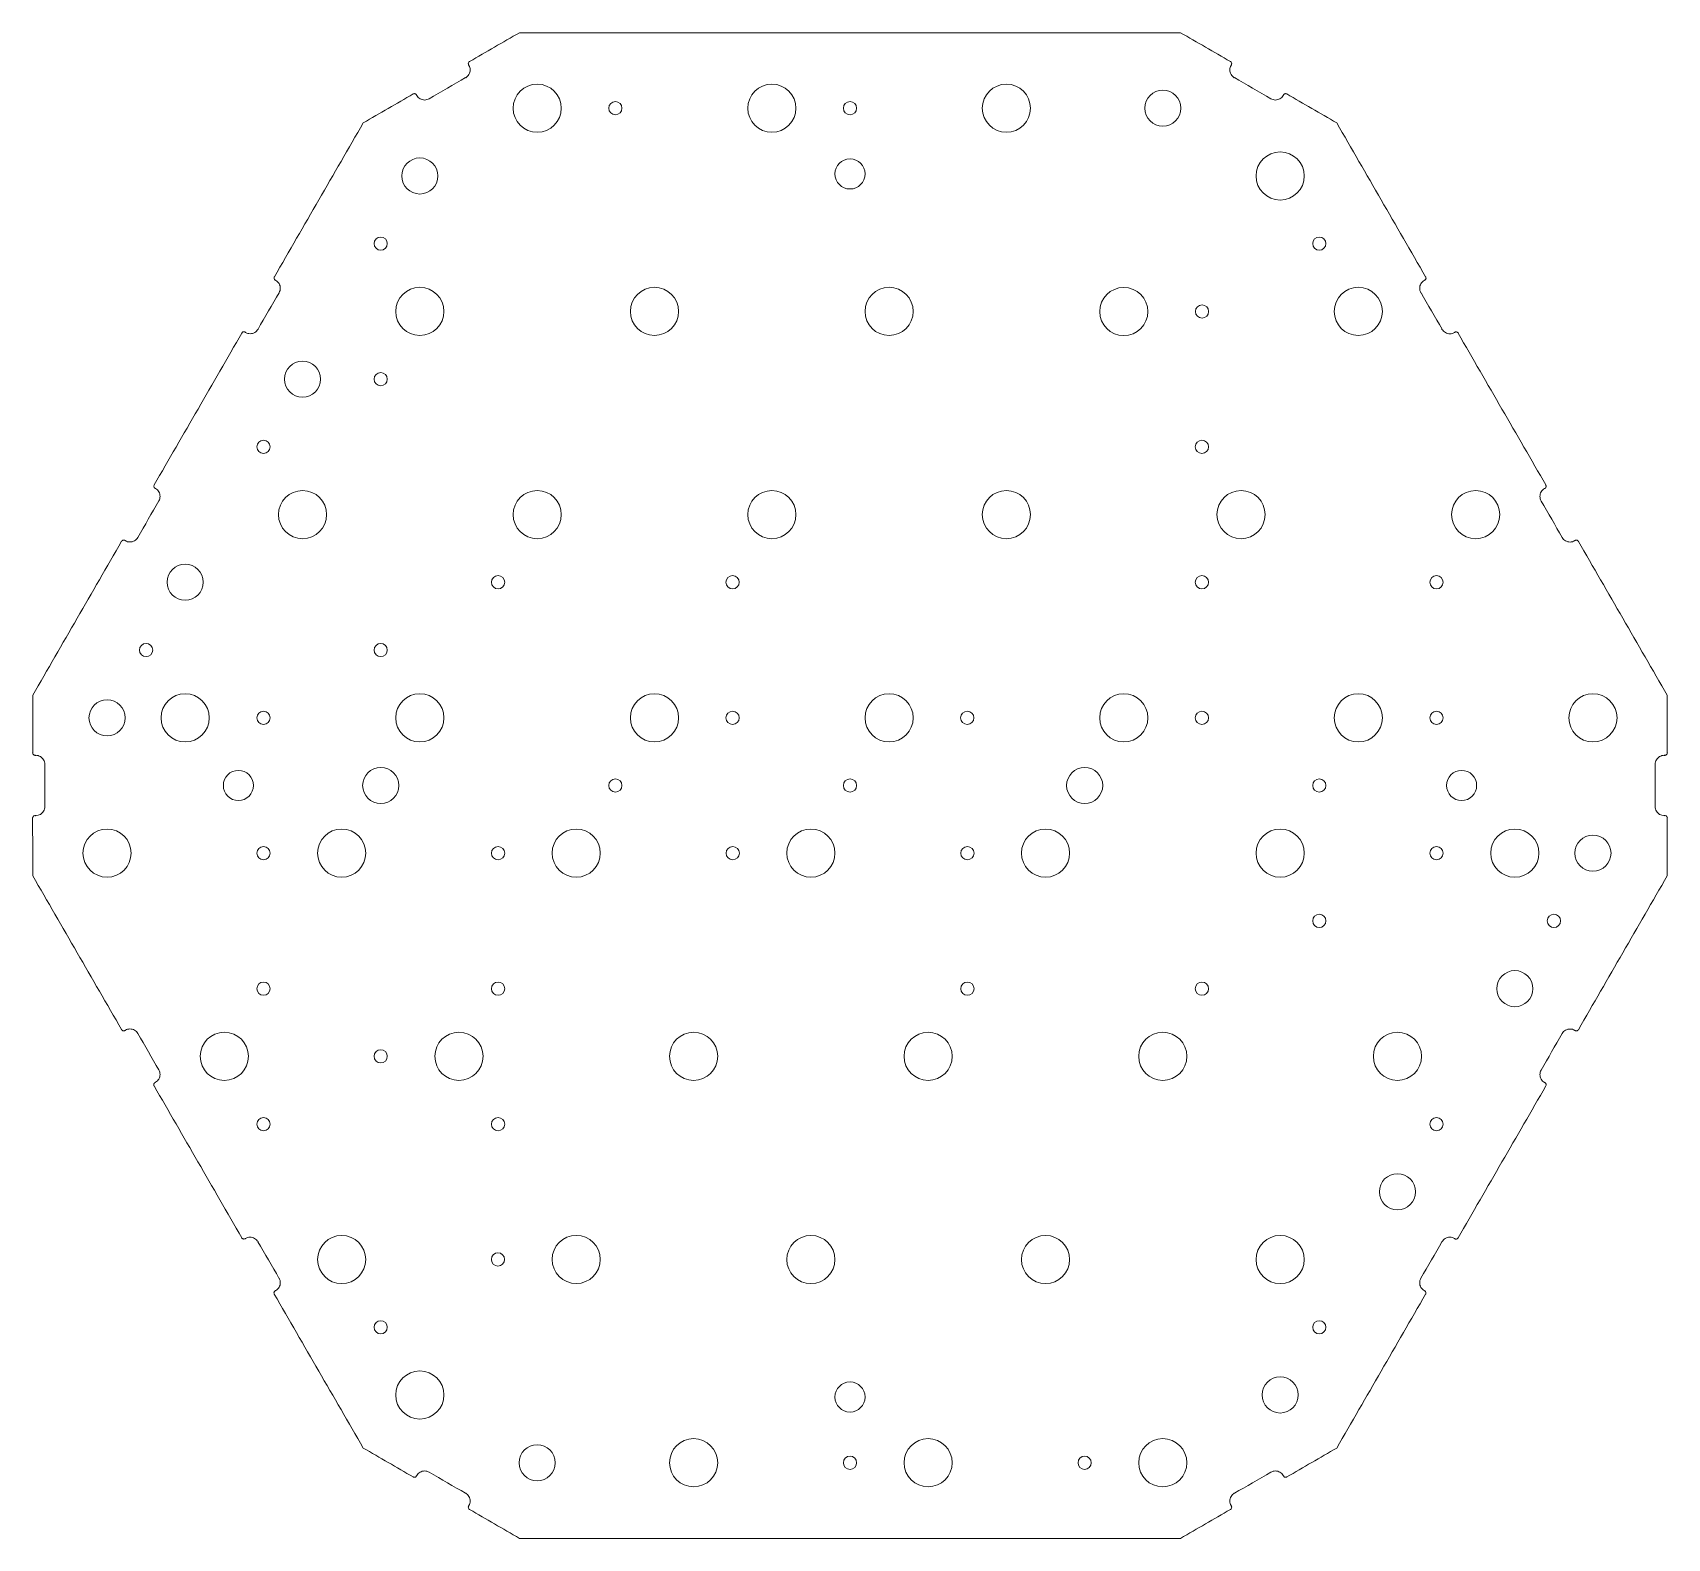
# Model space of a CAD drawing. Header units: millimetres. Extents: x -68 to 68, y -63 to 63.
import ezdxf

# ---------------------------------------------------------------- set-up
doc = ezdxf.new("R2010")
doc.units = ezdxf.units.MM

msp = doc.modelspace()

# ---------------------------------------------------------------- linework, layer by layer
at = {"color": 7, "linetype": 'Continuous', "lineweight": 15}
for centre, radius in [((-25.98, 56.26), 2), ((-6.49, 56.26), 2), ((12.99, 56.26), 2), ((25.98, 56.26), 1.5), ((-19.49, 56.26), 0.55), ((0, 56.26), 0.55), ((-35.73, 50.63), 1.5), ((0, 50.8), 1.25), ((35.73, 50.63), 2), ((-38.98, 45.01), 0.55), ((38.98, 45.01), 0.55), ((-35.73, 39.38), 2), ((-16.24, 39.38), 2), ((3.25, 39.38), 2), ((22.74, 39.37), 2), ((42.22, 39.38), 2), ((29.24, 39.37), 0.55), ((-45.47, 33.75), 1.5), ((-38.98, 33.75), 0.55), ((-48.72, 28.13), 0.55), ((29.23, 28.13), 0.55), ((-45.47, 22.5), 2), ((-25.98, 22.5), 2), ((-6.49, 22.5), 2), ((12.99, 22.5), 2), ((32.48, 22.5), 2), ((51.97, 22.5), 2), ((-55.22, 16.88), 1.5), ((-29.23, 16.88), 0.55), ((-9.75, 16.88), 0.55), ((29.23, 16.88), 0.55), ((48.72, 16.88), 0.55), ((-58.47, 11.25), 0.55), ((-38.98, 11.25), 0.55), ((-61.71, 5.62), 1.5), ((-55.22, 5.62), 2), ((-35.73, 5.62), 2), ((-16.24, 5.62), 2), ((3.25, 5.62), 2), ((22.74, 5.62), 2), ((42.22, 5.62), 2), ((61.71, 5.62), 2), ((-48.72, 5.62), 0.55), ((-9.75, 5.62), 0.55), ((9.74, 5.62), 0.55), ((29.23, 5.62), 0.55), ((48.72, 5.62), 0.55), ((-38.98, 0), 1.5), ((19.49, 0), 1.5), ((-50.8, 0), 1.25), ((-19.49, 0), 0.55), ((0, 0), 0.55), ((38.98, 0), 0.55), ((50.8, 0), 1.25), ((-61.71, -5.62), 2), ((-42.22, -5.62), 2), ((-22.74, -5.62), 2), ((-3.25, -5.62), 2), ((16.24, -5.62), 2), ((35.73, -5.62), 2), ((55.22, -5.62), 2), ((-48.72, -5.62), 0.55), ((-29.23, -5.62), 0.55), ((-9.74, -5.62), 0.55), ((9.75, -5.62), 0.55), ((48.72, -5.62), 0.55), ((61.71, -5.62), 1.5), ((38.98, -11.25), 0.55), ((58.47, -11.25), 0.55), ((55.22, -16.88), 1.5), ((-48.72, -16.88), 0.55), ((-29.23, -16.88), 0.55), ((9.75, -16.88), 0.55), ((29.23, -16.88), 0.55), ((-51.97, -22.5), 2), ((-32.48, -22.5), 2), ((-12.99, -22.5), 2), ((6.49, -22.5), 2), ((25.98, -22.5), 2), ((45.47, -22.5), 2), ((-38.98, -22.5), 0.55), ((-48.72, -28.13), 0.55), ((-29.23, -28.13), 0.55), ((48.72, -28.13), 0.55), ((45.47, -33.75), 1.5), ((-42.22, -39.38), 2), ((-22.74, -39.37), 2), ((-3.25, -39.38), 2), ((16.24, -39.38), 2), ((35.73, -39.38), 2), ((-29.24, -39.37), 0.55), ((-38.98, -45.01), 0.55), ((38.98, -45.01), 0.55), ((-35.73, -50.63), 2), ((0, -50.8), 1.25), ((35.73, -50.63), 1.5), ((-12.99, -56.26), 2), ((6.49, -56.26), 2), ((25.98, -56.26), 2), ((-25.98, -56.26), 1.5), ((0, -56.26), 0.55), ((19.49, -56.26), 0.55)]:
    msp.add_circle(centre, radius, dxfattribs=at)
for points in [[(-27.45, 62.53), (-28.84, 61.73), (-30.22, 60.94), (-31.6, 60.14)], [(27.45, 62.53), (9.15, 62.53), (-9.15, 62.53), (-27.45, 62.53)], [(31.6, 60.14), (30.22, 60.94), (28.83, 61.73), (27.45, 62.53)], [(-31.69, 60.04), (-31.7, 60.02), (-31.7, 59.99), (-31.71, 59.96)], [(-31.71, 59.96), (-31.7, 59.94), (-31.7, 59.91), (-31.69, 59.89)], [(-31.65, 60.11), (-31.66, 60.09), (-31.68, 60.06), (-31.69, 60.04)], [(-31.69, 59.89), (-31.69, 59.88), (-31.68, 59.87), (-31.68, 59.86)], [(-31.68, 59.86), (-31.67, 59.85), (-31.66, 59.84), (-31.65, 59.82)], [(-31.6, 60.14), (-31.62, 60.13), (-31.63, 60.12), (-31.65, 60.11)], [(-31.65, 59.82), (-31.65, 59.82), (-31.65, 59.82), (-31.65, 59.82)], [(-31.65, 59.82), (-31.62, 59.76), (-31.6, 59.7), (-31.57, 59.64)], [(31.57, 59.64), (31.6, 59.7), (31.62, 59.76), (31.65, 59.82)], [(31.65, 60.11), (31.63, 60.12), (31.62, 60.13), (31.6, 60.14)], [(31.69, 60.04), (31.68, 60.06), (31.66, 60.09), (31.65, 60.11)], [(31.65, 59.82), (31.66, 59.84), (31.67, 59.85), (31.68, 59.86)], [(31.68, 59.86), (31.68, 59.87), (31.69, 59.88), (31.69, 59.88)], [(31.71, 59.96), (31.7, 59.99), (31.7, 60.02), (31.69, 60.04)], [(31.69, 59.88), (31.7, 59.91), (31.7, 59.94), (31.71, 59.96)], [(-31.93, 58.8), (-32.94, 58.21), (-33.95, 57.63), (-34.96, 57.05)], [(-31.92, 58.79), (-31.92, 58.79), (-31.92, 58.79), (-31.93, 58.8)], [(-31.77, 58.91), (-31.82, 58.87), (-31.87, 58.83), (-31.92, 58.79)], [(-31.65, 59.07), (-31.69, 59.02), (-31.73, 58.96), (-31.77, 58.91)], [(-31.57, 59.25), (-31.6, 59.19), (-31.62, 59.13), (-31.65, 59.07)], [(-31.57, 59.64), (-31.56, 59.58), (-31.55, 59.51), (-31.54, 59.45)], [(-31.54, 59.45), (-31.55, 59.38), (-31.56, 59.32), (-31.57, 59.25)], [(31.54, 59.45), (31.55, 59.51), (31.56, 59.58), (31.57, 59.64)], [(31.57, 59.25), (31.56, 59.32), (31.55, 59.38), (31.54, 59.45)], [(31.65, 59.07), (31.62, 59.13), (31.6, 59.19), (31.57, 59.25)], [(31.77, 58.91), (31.73, 58.96), (31.69, 59.02), (31.65, 59.07)], [(31.92, 58.79), (31.87, 58.83), (31.82, 58.87), (31.77, 58.91)], [(31.93, 58.8), (31.92, 58.79), (31.92, 58.79), (31.92, 58.79)], [(34.96, 57.05), (33.95, 57.63), (32.94, 58.21), (31.93, 58.8)], [(-36.28, 57.44), (-37.66, 56.64), (-39.05, 55.84), (-40.43, 55.04)], [(-36.26, 57.45), (-36.26, 57.45), (-36.27, 57.44), (-36.28, 57.44)], [(-36.18, 57.47), (-36.2, 57.46), (-36.23, 57.46), (-36.26, 57.45)], [(-36.1, 57.45), (-36.13, 57.46), (-36.15, 57.46), (-36.18, 57.47)], [(-36.03, 57.41), (-36.06, 57.42), (-36.08, 57.44), (-36.1, 57.45)], [(-36.01, 57.36), (-36.02, 57.38), (-36.02, 57.39), (-36.03, 57.41)], [(-35.98, 57.32), (-35.99, 57.34), (-36, 57.35), (-36.01, 57.36)], [(-35.87, 57.16), (-35.91, 57.21), (-35.95, 57.27), (-35.99, 57.32)], [(-35.99, 57.32), (-35.98, 57.32), (-35.98, 57.32), (-35.98, 57.32)], [(-35.71, 57.04), (-35.76, 57.08), (-35.81, 57.12), (-35.87, 57.16)], [(-35.53, 56.97), (-35.59, 56.99), (-35.65, 57.02), (-35.71, 57.04)], [(-34.95, 57.04), (-35.01, 57.02), (-35.08, 56.99), (-35.14, 56.97)], [(-34.96, 57.05), (-34.96, 57.04), (-34.95, 57.04), (-34.95, 57.04)], [(34.95, 57.04), (34.95, 57.04), (34.96, 57.04), (34.96, 57.05)], [(35.14, 56.97), (35.08, 56.99), (35.01, 57.02), (34.95, 57.04)], [(35.71, 57.04), (35.65, 57.02), (35.59, 56.99), (35.53, 56.97)], [(35.87, 57.16), (35.81, 57.12), (35.76, 57.08), (35.71, 57.04)], [(35.99, 57.32), (35.95, 57.27), (35.91, 57.21), (35.87, 57.16)], [(36.01, 57.36), (36, 57.35), (35.99, 57.34), (35.98, 57.32)], [(35.98, 57.32), (35.98, 57.32), (35.98, 57.32), (35.99, 57.32)], [(36.03, 57.41), (36.02, 57.39), (36.01, 57.38), (36, 57.36)], [(36.1, 57.45), (36.08, 57.44), (36.06, 57.42), (36.03, 57.41)], [(36.18, 57.47), (36.15, 57.46), (36.13, 57.46), (36.1, 57.45)], [(36.26, 57.45), (36.23, 57.46), (36.2, 57.46), (36.18, 57.47)], [(36.28, 57.44), (36.27, 57.44), (36.26, 57.45), (36.26, 57.45)], [(40.43, 55.04), (39.05, 55.84), (37.66, 56.64), (36.28, 57.44)], [(-35.33, 56.94), (-35.4, 56.95), (-35.46, 56.96), (-35.53, 56.97)], [(-35.14, 56.97), (-35.2, 56.96), (-35.27, 56.95), (-35.33, 56.94)], [(35.33, 56.94), (35.27, 56.95), (35.2, 56.96), (35.14, 56.97)], [(35.53, 56.97), (35.46, 56.96), (35.4, 56.95), (35.33, 56.94)], [(-40.43, 55.04), (-42.89, 50.78), (-45.35, 46.52), (-47.81, 42.25)], [(47.81, 42.25), (45.35, 46.51), (42.89, 50.78), (40.43, 55.04)], [(-47.83, 42.23), (-47.83, 42.21), (-47.84, 42.18), (-47.84, 42.15)], [(-47.84, 42.15), (-47.84, 42.13), (-47.83, 42.1), (-47.83, 42.08)], [(-47.81, 42.25), (-47.82, 42.25), (-47.82, 42.24), (-47.83, 42.23)], [(47.83, 42.23), (47.82, 42.23), (47.82, 42.24), (47.81, 42.25)], [(47.85, 42.15), (47.84, 42.18), (47.83, 42.2), (47.83, 42.23)], [(47.83, 42.07), (47.83, 42.1), (47.84, 42.12), (47.85, 42.15)], [(-47.42, 40.93), (-48.01, 39.92), (-48.59, 38.91), (-49.17, 37.9)], [(-47.83, 42.08), (-47.81, 42.05), (-47.8, 42.03), (-47.78, 42.01)], [(-47.78, 42.01), (-47.77, 42), (-47.75, 41.99), (-47.74, 41.98)], [(-47.74, 41.98), (-47.73, 41.97), (-47.71, 41.96), (-47.7, 41.96)], [(-47.7, 41.96), (-47.7, 41.96), (-47.7, 41.96), (-47.69, 41.96)], [(-47.69, 41.96), (-47.64, 41.92), (-47.59, 41.88), (-47.54, 41.84)], [(-47.54, 41.84), (-47.5, 41.79), (-47.46, 41.74), (-47.42, 41.69)], [(-47.42, 41.69), (-47.39, 41.62), (-47.37, 41.56), (-47.34, 41.5)], [(-47.34, 41.11), (-47.37, 41.05), (-47.39, 40.99), (-47.42, 40.93)], [(-47.42, 40.93), (-47.42, 40.93), (-47.42, 40.93), (-47.42, 40.93)], [(-47.34, 41.5), (-47.33, 41.44), (-47.32, 41.37), (-47.32, 41.31)], [(-47.32, 41.31), (-47.32, 41.24), (-47.33, 41.18), (-47.34, 41.11)], [(47.32, 41.3), (47.33, 41.37), (47.34, 41.43), (47.34, 41.5)], [(47.34, 41.11), (47.34, 41.17), (47.33, 41.24), (47.32, 41.3)], [(47.34, 41.5), (47.37, 41.56), (47.39, 41.62), (47.42, 41.68)], [(47.42, 40.92), (47.39, 40.99), (47.37, 41.05), (47.34, 41.11)], [(47.42, 41.68), (47.46, 41.73), (47.5, 41.79), (47.54, 41.84)], [(47.43, 40.93), (47.42, 40.93), (47.42, 40.93), (47.42, 40.92)], [(49.18, 37.9), (48.59, 38.91), (48.01, 39.92), (47.43, 40.93)], [(47.54, 41.84), (47.59, 41.88), (47.64, 41.92), (47.7, 41.96)], [(47.7, 41.95), (47.71, 41.96), (47.73, 41.97), (47.74, 41.98)], [(47.7, 41.96), (47.7, 41.96), (47.7, 41.95), (47.7, 41.95)], [(47.74, 41.98), (47.76, 41.99), (47.77, 42), (47.79, 42)], [(47.79, 42), (47.8, 42.03), (47.81, 42.05), (47.83, 42.07)], [(-50.51, 37.58), (-52.94, 33.37), (-55.37, 29.17), (-57.8, 24.96)], [(-50.48, 37.62), (-50.49, 37.61), (-50.5, 37.59), (-50.51, 37.58)], [(-50.42, 37.67), (-50.44, 37.65), (-50.46, 37.64), (-50.48, 37.62)], [(-50.34, 37.68), (-50.37, 37.68), (-50.39, 37.67), (-50.42, 37.67)], [(-50.26, 37.67), (-50.29, 37.67), (-50.31, 37.68), (-50.34, 37.68)], [(-50.24, 37.65), (-50.25, 37.66), (-50.25, 37.66), (-50.26, 37.67)], [(-50.2, 37.63), (-50.21, 37.63), (-50.23, 37.64), (-50.24, 37.65)], [(-50.2, 37.62), (-50.2, 37.62), (-50.2, 37.62), (-50.2, 37.63)], [(-50.02, 37.55), (-50.08, 37.57), (-50.14, 37.6), (-50.2, 37.62)], [(-49.82, 37.52), (-49.89, 37.53), (-49.95, 37.54), (-50.02, 37.55)], [(-49.63, 37.55), (-49.69, 37.54), (-49.76, 37.53), (-49.82, 37.52)], [(-49.44, 37.62), (-49.51, 37.6), (-49.57, 37.57), (-49.63, 37.55)], [(-49.29, 37.74), (-49.34, 37.7), (-49.39, 37.66), (-49.44, 37.62)], [(-49.17, 37.9), (-49.21, 37.85), (-49.25, 37.79), (-49.29, 37.74)], [(-49.17, 37.9), (-49.17, 37.9), (-49.17, 37.9), (-49.17, 37.9)], [(49.17, 37.89), (49.17, 37.89), (49.17, 37.9), (49.18, 37.9)], [(49.29, 37.74), (49.25, 37.79), (49.21, 37.84), (49.17, 37.89)], [(49.45, 37.62), (49.39, 37.66), (49.34, 37.7), (49.29, 37.74)], [(49.63, 37.54), (49.57, 37.57), (49.51, 37.59), (49.45, 37.62)], [(49.83, 37.51), (49.76, 37.52), (49.69, 37.53), (49.63, 37.54)], [(50.02, 37.54), (49.96, 37.53), (49.89, 37.52), (49.83, 37.51)], [(50.2, 37.62), (50.14, 37.59), (50.08, 37.57), (50.02, 37.54)], [(50.24, 37.65), (50.23, 37.64), (50.21, 37.63), (50.2, 37.62)], [(50.2, 37.62), (50.2, 37.62), (50.2, 37.62), (50.2, 37.62)], [(50.26, 37.66), (50.26, 37.66), (50.25, 37.65), (50.24, 37.65)], [(50.34, 37.68), (50.32, 37.67), (50.29, 37.67), (50.26, 37.66)], [(50.42, 37.66), (50.39, 37.67), (50.37, 37.67), (50.34, 37.68)], [(50.49, 37.62), (50.46, 37.63), (50.44, 37.65), (50.42, 37.66)], [(50.51, 37.57), (50.51, 37.59), (50.5, 37.6), (50.49, 37.62)], [(57.8, 24.96), (55.37, 29.16), (52.94, 33.37), (50.51, 37.57)], [(-57.81, 24.94), (-57.82, 24.91), (-57.82, 24.89), (-57.83, 24.86)], [(-57.83, 24.86), (-57.82, 24.84), (-57.82, 24.81), (-57.81, 24.78)], [(-57.8, 24.96), (-57.8, 24.95), (-57.81, 24.95), (-57.81, 24.94)], [(-57.81, 24.78), (-57.8, 24.76), (-57.78, 24.74), (-57.77, 24.72)], [(-57.77, 24.72), (-57.75, 24.71), (-57.74, 24.7), (-57.72, 24.69)], [(-57.72, 24.69), (-57.71, 24.68), (-57.7, 24.67), (-57.68, 24.66)], [(-57.68, 24.66), (-57.68, 24.67), (-57.68, 24.67), (-57.68, 24.67)], [(-57.68, 24.67), (-57.63, 24.63), (-57.57, 24.59), (-57.52, 24.55)], [(-57.52, 24.55), (-57.48, 24.5), (-57.44, 24.44), (-57.4, 24.39)], [(57.4, 24.39), (57.44, 24.44), (57.48, 24.49), (57.52, 24.54)], [(57.52, 24.54), (57.58, 24.58), (57.63, 24.62), (57.68, 24.66)], [(57.68, 24.66), (57.7, 24.67), (57.71, 24.67), (57.73, 24.68)], [(57.68, 24.66), (57.68, 24.66), (57.68, 24.66), (57.68, 24.66)], [(57.73, 24.68), (57.74, 24.69), (57.75, 24.7), (57.77, 24.71)], [(57.77, 24.71), (57.78, 24.73), (57.8, 24.76), (57.81, 24.78)], [(57.81, 24.93), (57.81, 24.94), (57.8, 24.95), (57.8, 24.96)], [(57.83, 24.86), (57.82, 24.88), (57.82, 24.91), (57.81, 24.93)], [(57.81, 24.78), (57.82, 24.8), (57.82, 24.83), (57.83, 24.86)], [(-57.41, 23.64), (-57.99, 22.63), (-58.57, 21.62), (-59.16, 20.61)], [(-57.4, 23.64), (-57.4, 23.64), (-57.41, 23.64), (-57.41, 23.64)], [(-57.4, 24.39), (-57.38, 24.33), (-57.35, 24.27), (-57.33, 24.21)], [(-57.33, 23.82), (-57.35, 23.76), (-57.38, 23.7), (-57.4, 23.64)], [(-57.33, 24.21), (-57.32, 24.14), (-57.31, 24.08), (-57.3, 24.01)], [(-57.3, 24.01), (-57.31, 23.95), (-57.32, 23.88), (-57.33, 23.82)], [(57.3, 24.01), (57.31, 24.07), (57.32, 24.14), (57.33, 24.21)], [(57.33, 23.81), (57.32, 23.88), (57.31, 23.94), (57.3, 24.01)], [(57.33, 24.21), (57.35, 24.27), (57.38, 24.33), (57.4, 24.39)], [(57.4, 23.63), (57.38, 23.69), (57.35, 23.75), (57.33, 23.81)], [(57.41, 23.63), (57.41, 23.63), (57.41, 23.63), (57.4, 23.63)], [(59.16, 20.6), (58.58, 21.61), (57.99, 22.62), (57.41, 23.63)], [(-60.4, 20.37), (-60.42, 20.36), (-60.45, 20.34), (-60.47, 20.33)], [(-60.32, 20.39), (-60.35, 20.38), (-60.38, 20.38), (-60.4, 20.37)], [(-60.25, 20.37), (-60.27, 20.38), (-60.3, 20.38), (-60.32, 20.39)], [(-60.22, 20.36), (-60.23, 20.36), (-60.24, 20.37), (-60.25, 20.37)], [(-59.27, 20.45), (-59.32, 20.41), (-59.38, 20.37), (-59.43, 20.33)], [(-59.15, 20.6), (-59.19, 20.55), (-59.23, 20.5), (-59.27, 20.45)], [(-59.16, 20.61), (-59.16, 20.61), (-59.15, 20.61), (-59.15, 20.6)], [(59.27, 20.44), (59.23, 20.5), (59.19, 20.55), (59.15, 20.6)], [(59.15, 20.6), (59.16, 20.6), (59.16, 20.6), (59.16, 20.6)], [(59.43, 20.32), (59.38, 20.36), (59.33, 20.4), (59.27, 20.44)], [(60.25, 20.37), (60.24, 20.36), (60.23, 20.36), (60.23, 20.35)], [(60.33, 20.38), (60.3, 20.38), (60.27, 20.37), (60.25, 20.37)], [(60.4, 20.37), (60.38, 20.37), (60.35, 20.38), (60.33, 20.38)], [(60.47, 20.32), (60.45, 20.34), (60.43, 20.35), (60.4, 20.37)], [(-60.5, 20.29), (-62.96, 16.02), (-65.42, 11.76), (-67.88, 7.49)], [(-60.47, 20.33), (-60.48, 20.31), (-60.49, 20.3), (-60.5, 20.29)], [(-60.18, 20.33), (-60.2, 20.34), (-60.21, 20.35), (-60.22, 20.36)], [(-60, 20.25), (-60.06, 20.28), (-60.12, 20.3), (-60.18, 20.33)], [(-60.18, 20.33), (-60.18, 20.33), (-60.18, 20.33), (-60.18, 20.33)], [(-59.81, 20.23), (-59.87, 20.24), (-59.94, 20.24), (-60, 20.25)], [(-59.61, 20.25), (-59.68, 20.24), (-59.74, 20.24), (-59.81, 20.23)], [(-59.43, 20.33), (-59.49, 20.3), (-59.55, 20.28), (-59.61, 20.25)], [(59.61, 20.25), (59.55, 20.27), (59.49, 20.3), (59.43, 20.32)], [(59.81, 20.22), (59.74, 20.23), (59.68, 20.24), (59.61, 20.25)], [(60, 20.25), (59.94, 20.24), (59.87, 20.23), (59.81, 20.22)], [(60.19, 20.32), (60.13, 20.3), (60.07, 20.27), (60, 20.25)], [(60.23, 20.35), (60.21, 20.34), (60.2, 20.34), (60.18, 20.33)], [(60.18, 20.33), (60.19, 20.33), (60.19, 20.33), (60.19, 20.32)], [(60.5, 20.28), (60.49, 20.29), (60.48, 20.31), (60.47, 20.32)], [(67.88, 7.49), (65.42, 11.75), (62.96, 16.02), (60.5, 20.28)], [(-67.88, 7.49), (-67.88, 5.89), (-67.88, 4.3), (-67.88, 2.7)], [(67.88, 2.7), (67.88, 4.3), (67.88, 5.89), (67.88, 7.49)], [(-67.88, 2.7), (-67.88, 2.7), (-67.88, 2.7), (-67.89, 2.7)], [(-67.89, 2.7), (-67.88, 2.67), (-67.88, 2.65), (-67.87, 2.62)], [(-67.87, 2.62), (-67.86, 2.6), (-67.84, 2.58), (-67.83, 2.56)], [(-67.83, 2.56), (-67.8, 2.54), (-67.78, 2.53), (-67.76, 2.51)], [(-67.76, 2.51), (-67.73, 2.51), (-67.71, 2.5), (-67.68, 2.5)], [(-67.68, 2.5), (-67.67, 2.5), (-67.65, 2.5), (-67.63, 2.5)], [(-67.63, 2.5), (-67.63, 2.5), (-67.63, 2.5), (-67.63, 2.51)], [(-67.63, 2.51), (-67.57, 2.5), (-67.5, 2.49), (-67.44, 2.48)], [(-67.44, 2.48), (-67.38, 2.46), (-67.31, 2.43), (-67.25, 2.41)], [(-67.25, 2.41), (-67.2, 2.37), (-67.15, 2.32), (-67.1, 2.28)], [(-67.1, 2.28), (-67.06, 2.23), (-67.02, 2.18), (-66.98, 2.13)], [(-66.98, 2.13), (-66.95, 2.07), (-66.93, 2.01), (-66.9, 1.95)], [(-66.9, 1.95), (-66.89, 1.88), (-66.88, 1.82), (-66.88, 1.75)], [(-66.88, 1.75), (-66.88, 0.58), (-66.88, -0.58), (-66.88, -1.75)], [(66.88, 1.75), (66.88, 1.82), (66.89, 1.88), (66.9, 1.95)], [(66.88, -1.75), (66.88, -0.58), (66.88, 0.58), (66.88, 1.75)], [(66.88, 1.75), (66.88, 1.75), (66.88, 1.75), (66.88, 1.75)], [(66.9, 1.95), (66.93, 2.01), (66.95, 2.07), (66.98, 2.13)], [(66.98, 2.13), (67.02, 2.18), (67.06, 2.23), (67.1, 2.28)], [(67.1, 2.28), (67.15, 2.32), (67.2, 2.37), (67.25, 2.41)], [(67.25, 2.41), (67.31, 2.43), (67.38, 2.46), (67.44, 2.48)], [(67.44, 2.48), (67.5, 2.49), (67.57, 2.5), (67.63, 2.51)], [(67.63, 2.51), (67.65, 2.5), (67.67, 2.5), (67.68, 2.5)], [(67.68, 2.5), (67.71, 2.5), (67.73, 2.51), (67.76, 2.51)], [(67.68, 2.5), (67.68, 2.5), (67.68, 2.5), (67.68, 2.5)], [(67.76, 2.51), (67.78, 2.53), (67.8, 2.54), (67.83, 2.56)], [(67.83, 2.56), (67.84, 2.58), (67.86, 2.6), (67.87, 2.62)], [(67.87, 2.62), (67.88, 2.65), (67.88, 2.67), (67.89, 2.7)], [(67.89, 2.7), (67.88, 2.7), (67.88, 2.7), (67.88, 2.7)], [(-67.87, -2.62), (-67.88, -2.65), (-67.88, -2.67), (-67.89, -2.7)], [(-67.89, -2.7), (-67.89, -4.3), (-67.88, -5.9), (-67.88, -7.5)], [(-67.83, -2.56), (-67.84, -2.58), (-67.86, -2.6), (-67.87, -2.62)], [(-67.76, -2.51), (-67.78, -2.53), (-67.8, -2.54), (-67.83, -2.56)], [(-67.68, -2.5), (-67.71, -2.5), (-67.73, -2.51), (-67.76, -2.51)], [(-67.63, -2.51), (-67.65, -2.5), (-67.67, -2.5), (-67.68, -2.5)], [(-67.68, -2.5), (-67.68, -2.5), (-67.68, -2.5), (-67.68, -2.5)], [(-67.44, -2.48), (-67.5, -2.49), (-67.57, -2.5), (-67.63, -2.51)], [(-67.25, -2.41), (-67.31, -2.43), (-67.38, -2.46), (-67.44, -2.48)], [(-67.1, -2.28), (-67.15, -2.32), (-67.2, -2.37), (-67.25, -2.41)], [(-66.98, -2.13), (-67.02, -2.18), (-67.06, -2.23), (-67.1, -2.28)], [(-66.9, -1.95), (-66.93, -2.01), (-66.95, -2.07), (-66.98, -2.13)], [(-66.88, -1.75), (-66.88, -1.82), (-66.89, -1.88), (-66.9, -1.95)], [(-66.88, -1.75), (-66.88, -1.75), (-66.88, -1.75), (-66.88, -1.75)], [(66.9, -1.95), (66.89, -1.88), (66.88, -1.82), (66.88, -1.75)], [(66.88, -1.75), (66.88, -1.75), (66.88, -1.75), (66.88, -1.75)], [(66.98, -2.13), (66.95, -2.07), (66.93, -2.01), (66.9, -1.95)], [(67.1, -2.28), (67.06, -2.23), (67.02, -2.18), (66.98, -2.13)], [(67.25, -2.41), (67.2, -2.37), (67.15, -2.32), (67.1, -2.28)], [(67.44, -2.48), (67.38, -2.46), (67.31, -2.43), (67.25, -2.41)], [(67.63, -2.51), (67.57, -2.5), (67.5, -2.49), (67.44, -2.48)], [(67.68, -2.5), (67.67, -2.5), (67.65, -2.5), (67.63, -2.5)], [(67.63, -2.5), (67.63, -2.5), (67.63, -2.5), (67.63, -2.51)], [(67.76, -2.51), (67.73, -2.51), (67.71, -2.5), (67.68, -2.5)], [(67.83, -2.56), (67.8, -2.54), (67.78, -2.53), (67.76, -2.51)], [(67.87, -2.62), (67.86, -2.6), (67.84, -2.58), (67.83, -2.56)], [(67.89, -2.7), (67.88, -2.67), (67.88, -2.65), (67.87, -2.62)], [(67.88, -7.5), (67.88, -5.9), (67.88, -4.3), (67.88, -2.7)], [(67.88, -2.7), (67.88, -2.7), (67.88, -2.7), (67.89, -2.7)], [(-67.88, -7.5), (-65.42, -11.76), (-62.96, -16.02), (-60.5, -20.28)], [(60.5, -20.29), (62.96, -16.02), (65.42, -11.76), (67.88, -7.5)], [(-60.5, -20.28), (-60.49, -20.3), (-60.48, -20.31), (-60.47, -20.33)], [(-60.47, -20.33), (-60.45, -20.34), (-60.43, -20.36), (-60.41, -20.37)], [(-60.25, -20.37), (-60.24, -20.37), (-60.24, -20.36), (-60.23, -20.36)], [(-60.23, -20.35), (-60.21, -20.35), (-60.2, -20.34), (-60.18, -20.33)], [(-60.19, -20.32), (-60.13, -20.3), (-60.07, -20.27), (-60, -20.25)], [(-60.18, -20.33), (-60.19, -20.33), (-60.19, -20.33), (-60.19, -20.32)], [(-60, -20.25), (-59.94, -20.24), (-59.87, -20.23), (-59.81, -20.22)], [(-59.81, -20.22), (-59.74, -20.23), (-59.68, -20.24), (-59.61, -20.25)], [(-59.61, -20.25), (-59.55, -20.27), (-59.49, -20.3), (-59.43, -20.32)], [(-59.43, -20.32), (-59.38, -20.36), (-59.33, -20.4), (-59.27, -20.44)], [(59.27, -20.45), (59.32, -20.41), (59.38, -20.37), (59.43, -20.33)], [(59.43, -20.33), (59.49, -20.3), (59.55, -20.28), (59.61, -20.25)], [(59.61, -20.25), (59.68, -20.24), (59.74, -20.24), (59.81, -20.23)], [(59.81, -20.23), (59.87, -20.24), (59.94, -20.24), (60, -20.25)], [(60, -20.25), (60.06, -20.28), (60.12, -20.3), (60.18, -20.33)], [(60.18, -20.33), (60.2, -20.34), (60.21, -20.35), (60.22, -20.36)], [(60.22, -20.36), (60.23, -20.36), (60.24, -20.37), (60.25, -20.37)], [(60.4, -20.37), (60.42, -20.36), (60.45, -20.34), (60.47, -20.33)], [(60.47, -20.33), (60.48, -20.31), (60.49, -20.3), (60.5, -20.29)], [(-60.41, -20.37), (-60.38, -20.38), (-60.35, -20.38), (-60.33, -20.39)], [(-60.33, -20.39), (-60.3, -20.38), (-60.28, -20.38), (-60.25, -20.37)], [(-59.27, -20.44), (-59.23, -20.5), (-59.19, -20.55), (-59.15, -20.6)], [(-59.15, -20.6), (-58.57, -21.61), (-57.99, -22.62), (-57.41, -23.63)], [(57.4, -23.64), (57.99, -22.63), (58.57, -21.62), (59.16, -20.61)], [(59.15, -20.6), (59.19, -20.55), (59.23, -20.5), (59.27, -20.45)], [(59.16, -20.61), (59.16, -20.61), (59.15, -20.61), (59.15, -20.6)], [(60.25, -20.37), (60.27, -20.38), (60.3, -20.38), (60.32, -20.39)], [(60.32, -20.39), (60.35, -20.38), (60.38, -20.38), (60.4, -20.37)], [(-57.4, -24.39), (-57.44, -24.44), (-57.48, -24.49), (-57.52, -24.54)], [(-57.41, -23.63), (-57.41, -23.63), (-57.41, -23.63), (-57.4, -23.63)], [(-57.4, -23.63), (-57.38, -23.69), (-57.35, -23.75), (-57.33, -23.81)], [(-57.33, -24.21), (-57.35, -24.27), (-57.38, -24.33), (-57.4, -24.39)], [(-57.33, -23.81), (-57.32, -23.88), (-57.31, -23.94), (-57.3, -24.01)], [(-57.3, -24.01), (-57.31, -24.07), (-57.32, -24.14), (-57.33, -24.21)], [(57.3, -24.01), (57.31, -23.95), (57.32, -23.88), (57.33, -23.82)], [(57.33, -24.21), (57.32, -24.14), (57.31, -24.08), (57.3, -24.01)], [(57.33, -23.82), (57.35, -23.76), (57.38, -23.7), (57.4, -23.64)], [(57.4, -24.39), (57.38, -24.33), (57.35, -24.27), (57.33, -24.21)], [(57.52, -24.55), (57.48, -24.5), (57.44, -24.44), (57.4, -24.39)], [(-57.82, -24.78), (-57.82, -24.81), (-57.83, -24.83), (-57.83, -24.86)], [(-57.83, -24.86), (-57.83, -24.88), (-57.82, -24.91), (-57.82, -24.94)], [(-57.77, -24.71), (-57.79, -24.74), (-57.8, -24.76), (-57.82, -24.78)], [(-57.82, -24.94), (-57.81, -24.94), (-57.81, -24.95), (-57.8, -24.96)], [(-57.8, -24.96), (-55.37, -29.16), (-52.95, -33.37), (-50.52, -37.57)], [(-57.73, -24.68), (-57.74, -24.69), (-57.76, -24.7), (-57.77, -24.71)], [(-57.68, -24.66), (-57.7, -24.67), (-57.71, -24.68), (-57.73, -24.68)], [(-57.52, -24.54), (-57.58, -24.58), (-57.63, -24.62), (-57.68, -24.66)], [(-57.68, -24.66), (-57.68, -24.66), (-57.68, -24.66), (-57.68, -24.66)], [(50.51, -37.58), (52.94, -33.37), (55.37, -29.17), (57.8, -24.96)], [(57.68, -24.67), (57.63, -24.63), (57.57, -24.59), (57.52, -24.55)], [(57.72, -24.69), (57.71, -24.68), (57.7, -24.67), (57.68, -24.66)], [(57.68, -24.66), (57.68, -24.67), (57.68, -24.67), (57.68, -24.67)], [(57.77, -24.72), (57.75, -24.71), (57.74, -24.7), (57.73, -24.69)], [(57.81, -24.78), (57.8, -24.76), (57.78, -24.74), (57.77, -24.72)], [(57.8, -24.96), (57.8, -24.95), (57.81, -24.95), (57.81, -24.94)], [(57.83, -24.86), (57.82, -24.84), (57.82, -24.81), (57.81, -24.78)], [(57.81, -24.94), (57.82, -24.91), (57.82, -24.89), (57.83, -24.86)], [(-50.52, -37.57), (-50.51, -37.59), (-50.5, -37.6), (-50.49, -37.62)], [(-50.49, -37.62), (-50.47, -37.63), (-50.44, -37.65), (-50.42, -37.66)], [(-50.42, -37.66), (-50.4, -37.67), (-50.37, -37.67), (-50.34, -37.68)], [(-50.34, -37.68), (-50.32, -37.67), (-50.29, -37.67), (-50.27, -37.66)], [(-50.27, -37.66), (-50.26, -37.66), (-50.25, -37.65), (-50.24, -37.65)], [(-50.24, -37.65), (-50.23, -37.64), (-50.21, -37.63), (-50.2, -37.62)], [(-50.2, -37.62), (-50.14, -37.59), (-50.08, -37.57), (-50.02, -37.54)], [(-50.2, -37.62), (-50.2, -37.62), (-50.2, -37.62), (-50.2, -37.62)], [(-50.02, -37.54), (-49.96, -37.53), (-49.89, -37.52), (-49.83, -37.51)], [(-49.83, -37.51), (-49.76, -37.52), (-49.69, -37.53), (-49.63, -37.54)], [(-49.63, -37.54), (-49.57, -37.57), (-49.51, -37.59), (-49.45, -37.62)], [(-49.45, -37.62), (-49.39, -37.66), (-49.34, -37.7), (-49.29, -37.74)], [(-49.29, -37.74), (-49.25, -37.79), (-49.21, -37.84), (-49.17, -37.89)], [(-49.17, -37.89), (-49.17, -37.89), (-49.17, -37.9), (-49.18, -37.9)], [(-49.18, -37.9), (-48.59, -38.91), (-48.01, -39.92), (-47.43, -40.93)], [(47.42, -40.93), (48.01, -39.92), (48.59, -38.91), (49.17, -37.9)], [(49.17, -37.9), (49.21, -37.85), (49.25, -37.79), (49.29, -37.74)], [(49.17, -37.9), (49.17, -37.9), (49.17, -37.9), (49.17, -37.9)], [(49.29, -37.74), (49.34, -37.7), (49.39, -37.66), (49.44, -37.62)], [(49.44, -37.62), (49.51, -37.6), (49.57, -37.57), (49.63, -37.55)], [(49.63, -37.55), (49.69, -37.54), (49.76, -37.53), (49.82, -37.52)], [(49.82, -37.52), (49.89, -37.53), (49.95, -37.54), (50.02, -37.55)], [(50.02, -37.55), (50.08, -37.57), (50.14, -37.6), (50.2, -37.62)], [(50.2, -37.62), (50.2, -37.62), (50.2, -37.62), (50.2, -37.63)], [(50.2, -37.63), (50.21, -37.63), (50.23, -37.64), (50.24, -37.65)], [(50.24, -37.65), (50.25, -37.66), (50.26, -37.66), (50.26, -37.67)], [(50.26, -37.67), (50.29, -37.67), (50.31, -37.68), (50.34, -37.68)], [(50.34, -37.68), (50.37, -37.68), (50.39, -37.67), (50.42, -37.67)], [(50.42, -37.67), (50.44, -37.65), (50.46, -37.64), (50.48, -37.62)], [(50.48, -37.62), (50.49, -37.61), (50.5, -37.59), (50.51, -37.58)], [(-47.83, -42.07), (-47.84, -42.1), (-47.84, -42.13), (-47.85, -42.15)], [(-47.79, -42.01), (-47.8, -42.03), (-47.82, -42.05), (-47.83, -42.07)], [(-47.74, -41.98), (-47.76, -41.99), (-47.77, -42), (-47.79, -42.01)], [(-47.7, -41.95), (-47.71, -41.96), (-47.73, -41.97), (-47.74, -41.98)], [(-47.54, -41.84), (-47.59, -41.88), (-47.64, -41.92), (-47.7, -41.96)], [(-47.7, -41.96), (-47.7, -41.96), (-47.7, -41.95), (-47.7, -41.95)], [(-47.42, -41.68), (-47.46, -41.73), (-47.5, -41.79), (-47.54, -41.84)], [(-47.43, -40.93), (-47.42, -40.93), (-47.42, -40.93), (-47.42, -40.92)], [(-47.42, -40.92), (-47.39, -40.99), (-47.37, -41.05), (-47.34, -41.11)], [(-47.34, -41.5), (-47.37, -41.56), (-47.39, -41.62), (-47.42, -41.68)], [(-47.34, -41.11), (-47.34, -41.17), (-47.33, -41.24), (-47.32, -41.3)], [(-47.32, -41.3), (-47.33, -41.37), (-47.34, -41.43), (-47.34, -41.5)], [(47.32, -41.31), (47.32, -41.24), (47.33, -41.18), (47.34, -41.11)], [(47.34, -41.5), (47.33, -41.44), (47.32, -41.37), (47.32, -41.31)], [(47.34, -41.11), (47.37, -41.05), (47.39, -40.99), (47.42, -40.93)], [(47.42, -41.69), (47.39, -41.62), (47.37, -41.56), (47.34, -41.5)], [(47.42, -40.93), (47.42, -40.93), (47.42, -40.93), (47.42, -40.93)], [(47.54, -41.84), (47.5, -41.79), (47.46, -41.74), (47.42, -41.69)], [(47.69, -41.96), (47.64, -41.92), (47.59, -41.88), (47.54, -41.84)], [(47.7, -41.96), (47.7, -41.96), (47.7, -41.96), (47.69, -41.96)], [(47.74, -41.98), (47.73, -41.97), (47.71, -41.96), (47.7, -41.96)], [(47.78, -42.01), (47.77, -42), (47.76, -41.99), (47.74, -41.98)], [(47.83, -42.08), (47.81, -42.05), (47.8, -42.03), (47.78, -42.01)], [(47.84, -42.15), (47.84, -42.13), (47.83, -42.1), (47.83, -42.08)], [(-47.85, -42.15), (-47.84, -42.18), (-47.84, -42.2), (-47.83, -42.23)], [(-47.83, -42.23), (-47.83, -42.24), (-47.82, -42.24), (-47.82, -42.25)], [(-47.82, -42.25), (-45.36, -46.52), (-42.89, -50.78), (-40.43, -55.04)], [(40.43, -55.04), (42.89, -50.78), (45.35, -46.52), (47.81, -42.25)], [(47.81, -42.25), (47.82, -42.25), (47.82, -42.24), (47.83, -42.23)], [(47.83, -42.23), (47.83, -42.21), (47.84, -42.18), (47.84, -42.15)], [(-40.43, -55.04), (-39.05, -55.84), (-37.66, -56.64), (-36.28, -57.44)], [(36.28, -57.44), (37.66, -56.64), (39.05, -55.84), (40.43, -55.04)], [(-35.71, -57.04), (-35.65, -57.02), (-35.59, -56.99), (-35.53, -56.97)], [(-35.53, -56.97), (-35.46, -56.96), (-35.4, -56.95), (-35.33, -56.94)], [(-35.33, -56.94), (-35.27, -56.95), (-35.2, -56.96), (-35.14, -56.97)], [(-35.14, -56.97), (-35.08, -56.99), (-35.01, -57.02), (-34.95, -57.04)], [(34.95, -57.04), (35.01, -57.02), (35.08, -56.99), (35.14, -56.97)], [(35.14, -56.97), (35.2, -56.96), (35.27, -56.95), (35.33, -56.94)], [(35.33, -56.94), (35.4, -56.95), (35.46, -56.96), (35.53, -56.97)], [(35.53, -56.97), (35.59, -56.99), (35.65, -57.02), (35.71, -57.04)], [(-36.28, -57.44), (-36.27, -57.44), (-36.26, -57.45), (-36.26, -57.45)], [(-36.26, -57.45), (-36.23, -57.46), (-36.21, -57.46), (-36.18, -57.47)], [(-36.18, -57.47), (-36.15, -57.46), (-36.13, -57.46), (-36.1, -57.45)], [(-36.1, -57.45), (-36.08, -57.44), (-36.06, -57.42), (-36.04, -57.41)], [(-36.04, -57.41), (-36.03, -57.39), (-36.02, -57.38), (-36.01, -57.36)], [(-36.01, -57.36), (-36, -57.35), (-35.99, -57.34), (-35.98, -57.32)], [(-35.99, -57.32), (-35.95, -57.27), (-35.91, -57.21), (-35.87, -57.16)], [(-35.98, -57.32), (-35.98, -57.32), (-35.98, -57.32), (-35.99, -57.32)], [(-35.87, -57.16), (-35.81, -57.12), (-35.76, -57.08), (-35.71, -57.04)], [(-34.95, -57.04), (-33.94, -57.63), (-32.93, -58.21), (-31.93, -58.8)], [(31.93, -58.8), (32.94, -58.21), (33.95, -57.63), (34.96, -57.05)], [(34.96, -57.05), (34.96, -57.04), (34.95, -57.04), (34.95, -57.04)], [(35.71, -57.04), (35.76, -57.08), (35.81, -57.12), (35.87, -57.16)], [(35.87, -57.16), (35.91, -57.21), (35.95, -57.27), (35.99, -57.32)], [(35.99, -57.32), (35.98, -57.32), (35.98, -57.32), (35.98, -57.32)], [(35.98, -57.32), (35.99, -57.34), (36, -57.35), (36.01, -57.36)], [(36.01, -57.36), (36.02, -57.38), (36.03, -57.39), (36.04, -57.41)], [(36.04, -57.41), (36.06, -57.42), (36.08, -57.44), (36.1, -57.45)], [(36.1, -57.45), (36.13, -57.46), (36.15, -57.46), (36.18, -57.47)], [(36.18, -57.47), (36.21, -57.46), (36.23, -57.46), (36.26, -57.45)], [(36.26, -57.45), (36.26, -57.45), (36.27, -57.44), (36.28, -57.44)], [(-31.93, -58.8), (-31.92, -58.79), (-31.92, -58.79), (-31.92, -58.79)], [(-31.92, -58.79), (-31.87, -58.83), (-31.82, -58.87), (-31.77, -58.91)], [(-31.77, -58.91), (-31.73, -58.96), (-31.69, -59.02), (-31.65, -59.07)], [(-31.65, -59.07), (-31.62, -59.13), (-31.6, -59.19), (-31.57, -59.25)], [(-31.57, -59.64), (-31.6, -59.7), (-31.62, -59.76), (-31.65, -59.82)], [(-31.57, -59.25), (-31.56, -59.32), (-31.55, -59.38), (-31.54, -59.45)], [(-31.54, -59.45), (-31.55, -59.51), (-31.56, -59.58), (-31.57, -59.64)], [(31.54, -59.45), (31.55, -59.38), (31.56, -59.32), (31.57, -59.25)], [(31.57, -59.64), (31.56, -59.58), (31.55, -59.51), (31.54, -59.45)], [(31.57, -59.25), (31.6, -59.19), (31.62, -59.13), (31.65, -59.07)], [(31.65, -59.82), (31.62, -59.76), (31.6, -59.7), (31.57, -59.64)], [(31.65, -59.07), (31.69, -59.02), (31.73, -58.96), (31.77, -58.91)], [(31.77, -58.91), (31.82, -58.87), (31.87, -58.83), (31.92, -58.79)], [(31.92, -58.79), (31.92, -58.79), (31.92, -58.79), (31.93, -58.8)], [(-31.69, -59.89), (-31.7, -59.91), (-31.7, -59.94), (-31.71, -59.96)], [(-31.71, -59.96), (-31.7, -59.99), (-31.7, -60.02), (-31.69, -60.04)], [(-31.68, -59.86), (-31.68, -59.87), (-31.69, -59.88), (-31.69, -59.89)], [(-31.69, -60.04), (-31.68, -60.06), (-31.66, -60.09), (-31.65, -60.11)], [(-31.65, -59.82), (-31.66, -59.84), (-31.67, -59.85), (-31.68, -59.86)], [(-31.65, -59.82), (-31.65, -59.82), (-31.65, -59.82), (-31.65, -59.82)], [(-31.65, -60.11), (-31.63, -60.12), (-31.62, -60.13), (-31.6, -60.14)], [(-31.6, -60.14), (-30.22, -60.94), (-28.84, -61.74), (-27.45, -62.54)], [(27.45, -62.54), (28.84, -61.74), (30.22, -60.94), (31.6, -60.14)], [(31.6, -60.14), (31.62, -60.13), (31.63, -60.12), (31.65, -60.11)], [(31.68, -59.86), (31.67, -59.85), (31.66, -59.84), (31.65, -59.82)], [(31.65, -59.82), (31.65, -59.82), (31.65, -59.82), (31.65, -59.82)], [(31.65, -60.11), (31.66, -60.09), (31.68, -60.06), (31.69, -60.04)], [(31.69, -59.89), (31.69, -59.88), (31.68, -59.87), (31.68, -59.86)], [(31.71, -59.96), (31.7, -59.94), (31.7, -59.91), (31.69, -59.89)], [(31.69, -60.04), (31.7, -60.02), (31.7, -59.99), (31.71, -59.96)], [(-27.45, -62.54), (-9.15, -62.54), (9.15, -62.54), (27.45, -62.54)]]:
    msp.add_open_spline(points, degree=3, dxfattribs=at)

doc.saveas('drawing.dxf')
